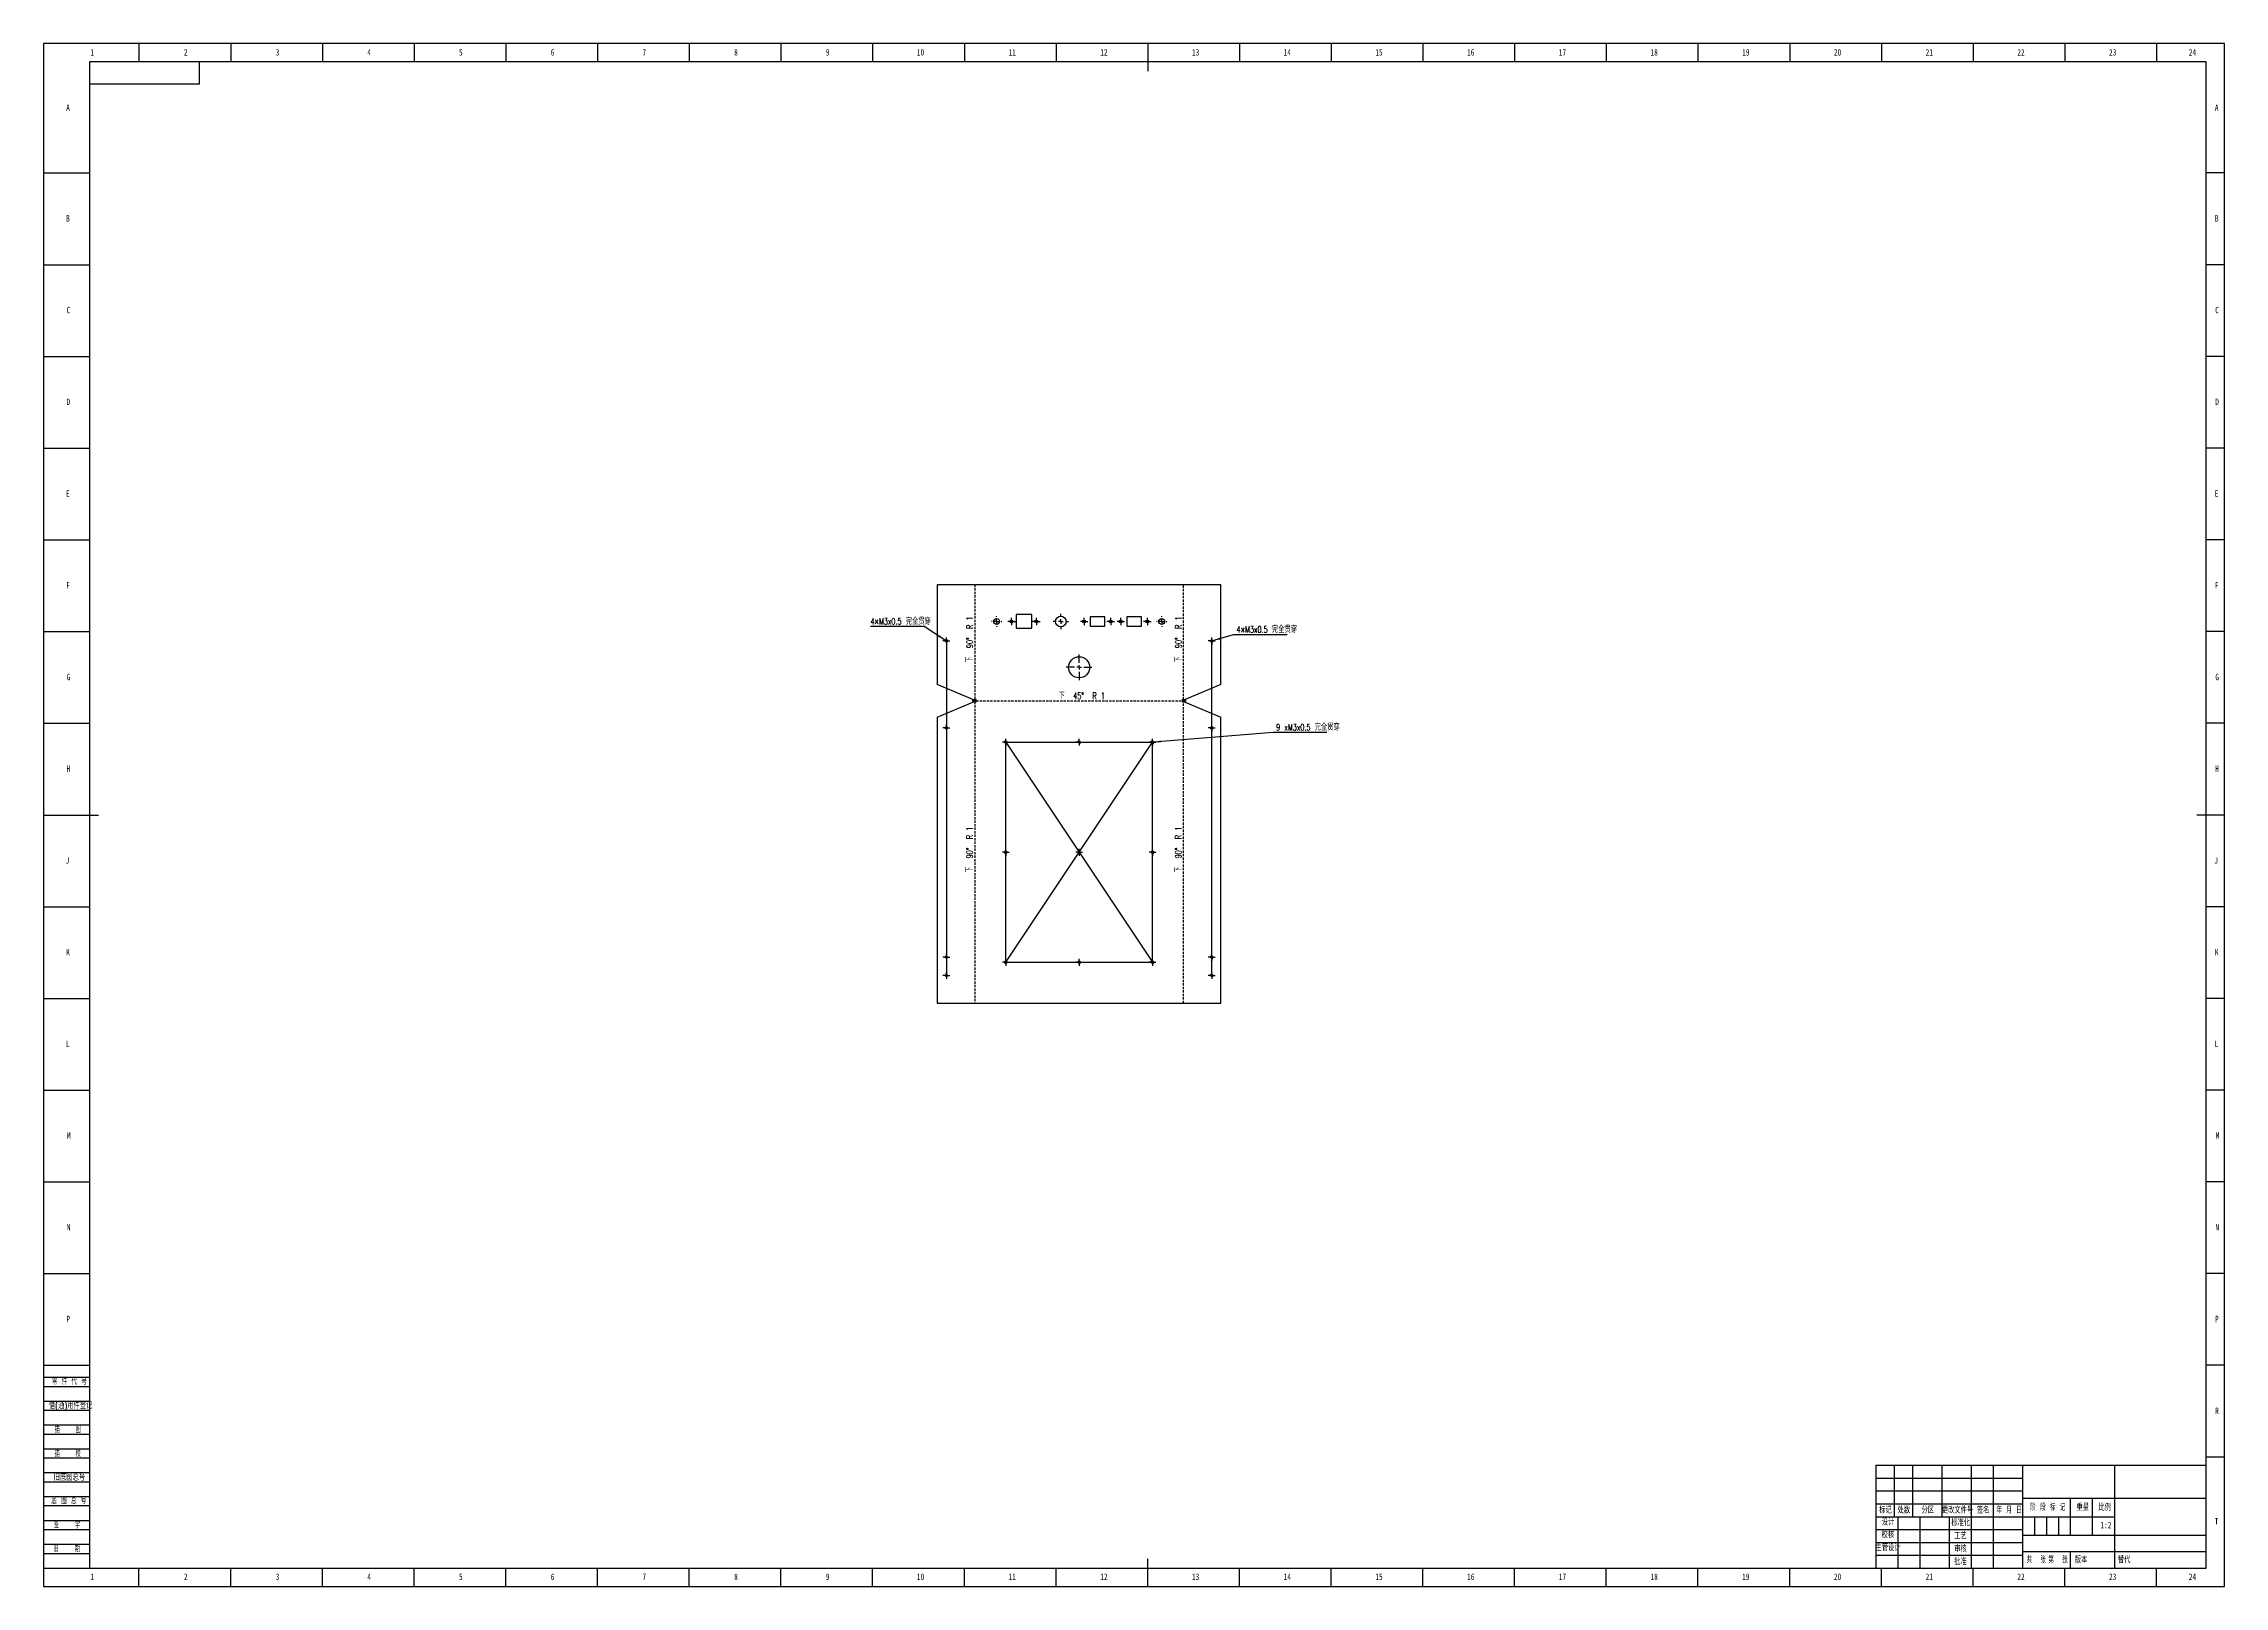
# Model space of a CAD drawing. Header units: millimetres. Extents: x 0 to 1189, y 0 to 841.
import ezdxf

# ---------------------------------------------------------------- set-up
doc = ezdxf.new("R2010")
doc.units = ezdxf.units.MM
doc.header["$PDSIZE"] = -1
doc.linetypes.add('HIDDEN', pattern=[1.905, 1.27, -0.635])
for name, color, linetype in [('10', 7, 'Continuous'), ('5', 7, 'Continuous'), ('9', 7, 'Continuous'), ('SLD-0', 7, 'Continuous')]:
    doc.layers.add(name, color=color, linetype=linetype)
doc.styles.add('SLDTEXTSTYLE0', font='TXT', dxfattribs={"width": 0.7, "bigfont": 'bigfont'})
doc.styles.add('SLDTEXTSTYLE1', font='TXT', dxfattribs={"width": 0.6, "bigfont": 'bigfont'})
doc.styles.add('SLDTEXTSTYLE2', font='TXT', dxfattribs={"width": 0.614286, "bigfont": 'bigfont'})
doc.styles.add('SLDTEXTSTYLE3', font='TXT', dxfattribs={"width": 0.62, "bigfont": 'bigfont'})
doc.styles.add('SLDTEXTSTYLE4', font='TXT', dxfattribs={"width": 0.566667, "bigfont": 'bigfont'})
doc.styles.add('SLDTEXTSTYLE5', font='TXT', dxfattribs={"width": 0.7})
doc.styles.add('SLDTEXTSTYLE6', font='TXT', dxfattribs={"width": 0.609091, "bigfont": 'bigfont'})

# ---------------------------------------------------------------- blocks, each defined once
blk = doc.blocks.new('SW_RADIAL_DIMENSION_0')
at = {"layer": '10', "color": 0}
for p, q in [((29.3, 0), (0, 0)), ((40.9, -7.6), (29.3, 0)), ((41.9, -8.3), (40.9, -7.6))]:
    blk.add_line(p, q, dxfattribs=at)
blk.add_solid([(40.9, -7.6), (37.8, -4.9), (37.2, -5.8)], dxfattribs=at)
at = {"layer": '10', "color": 0, "insert": (0, 4.5), "char_height": 3.5, "attachment_point": 1, "style": 'SLDTEXTSTYLE0'}
blk.add_mtext('4×M3x0.5 完全贯穿', dxfattribs=at)
blk = doc.blocks.new('SW_RADIAL_DIMENSION_1')
at = {"layer": '10', "color": 0}
for p, q in [((-12.9, -3.3), (-1.6, 0)), ((-1.6, 0), (27.7, 0)), ((-14.1, -3.7), (-12.9, -3.3))]:
    blk.add_line(p, q, dxfattribs=at)
blk.add_solid([(-12.9, -3.3), (-8.8, -2.7), (-9.1, -1.7)], dxfattribs=at)
at = {"layer": '10', "color": 0, "insert": (0, 4.5), "char_height": 3.5, "attachment_point": 1, "style": 'SLDTEXTSTYLE0'}
blk.add_mtext('4×M3x0.5 完全贯穿', dxfattribs=at)
blk = doc.blocks.new('SW_RADIAL_DIMENSION_2')
at = {"layer": '10', "color": 0}
for p, q in [((-66.8, -5.3), (-1.6, 0)), ((-1.6, 0), (27.7, 0)), ((-68.1, -5.4), (-66.8, -5.3))]:
    blk.add_line(p, q, dxfattribs=at)
blk.add_solid([(-66.8, -5.3), (-62.7, -5.5), (-62.8, -4.5)], dxfattribs=at)
at = {"layer": '10', "color": 0, "insert": (0, 4.5), "char_height": 3.5, "attachment_point": 1, "style": 'SLDTEXTSTYLE0'}
blk.add_mtext('9 xM3x0.5 完全贯穿', dxfattribs=at)
blk = doc.blocks.new('SW_CENTERMARKSYMBOL_0')
at = {"layer": '10', "color": 0}
for p, q in [((-1.25, 0), (-2.05, 0)), ((0, 0), (-1.25, 0)), ((0, 1.25), (0, 2.05)), ((0, 0), (0, 1.25)), ((0, 0), (0, -1.25)), ((0, 0), (1.25, 0)), ((1.25, 0), (2.05, 0)), ((0, -1.25), (0, -2.05))]:
    blk.add_line(p, q, dxfattribs=at)
blk = doc.blocks.new('SW_CENTERMARKSYMBOL_1')
at = {"layer": '10', "color": 0}
for p, q in [((-1.25, 0), (-2.05, 0)), ((0, 0), (-1.25, 0)), ((0, 1.25), (0, 2.05)), ((0, 0), (0, 1.25)), ((0, 0), (0, -1.25)), ((0, 0), (1.25, 0)), ((1.25, 0), (2.05, 0)), ((0, -1.25), (0, -2.05))]:
    blk.add_line(p, q, dxfattribs=at)
blk = doc.blocks.new('SW_CENTERMARKSYMBOL_2')
at = {"layer": '10', "color": 0}
for p, q in [((-2.5, 0), (-2.85, 0)), ((0, 0), (-1.25, 0)), ((0, 2.5), (0, 2.85)), ((0, 0), (0, 1.25)), ((0, 0), (0, -1.25)), ((0, 0), (1.25, 0)), ((2.5, 0), (2.85, 0)), ((0, -2.5), (0, -2.85))]:
    blk.add_line(p, q, dxfattribs=at)
blk = doc.blocks.new('SW_CENTERMARKSYMBOL_3')
at = {"layer": '10', "color": 0}
for p, q in [((-1.25, 0), (-2.05, 0)), ((0, 0), (-1.25, 0)), ((0, 1.25), (0, 2.05)), ((0, 0), (0, 1.25)), ((0, 0), (0, -1.25)), ((0, 0), (1.25, 0)), ((1.25, 0), (2.05, 0)), ((0, -1.25), (0, -2.05))]:
    blk.add_line(p, q, dxfattribs=at)
blk = doc.blocks.new('SW_CENTERMARKSYMBOL_4')
at = {"layer": '10', "color": 0}
for p, q in [((-1.25, 0), (-2.05, 0)), ((0, 0), (-1.25, 0)), ((0, 1.25), (0, 2.05)), ((0, 0), (0, 1.25)), ((0, 0), (0, -1.25)), ((0, 0), (1.25, 0)), ((1.25, 0), (2.05, 0)), ((0, -1.25), (0, -2.05))]:
    blk.add_line(p, q, dxfattribs=at)
blk = doc.blocks.new('SW_CENTERMARKSYMBOL_5')
at = {"layer": '10', "color": 0}
for p, q in [((-2.5, 0), (-4.125, 0)), ((0, 0), (-1.25, 0)), ((0, 2.5), (0, 4.125)), ((0, 0), (0, 1.25)), ((0, 0), (0, -1.25)), ((0, 0), (1.25, 0)), ((2.5, 0), (4.125, 0)), ((0, -2.5), (0, -4.125))]:
    blk.add_line(p, q, dxfattribs=at)
blk = doc.blocks.new('SW_CENTERMARKSYMBOL_6')
at = {"layer": '10', "color": 0}
for p, q in [((-2.5, 0), (-7, 0)), ((0, 0), (-1.25, 0)), ((0, 2.5), (0, 7)), ((0, 0), (0, 1.25)), ((0, 0), (0, -1.25)), ((0, 0), (1.25, 0)), ((2.5, 0), (7, 0)), ((0, -2.5), (0, -7))]:
    blk.add_line(p, q, dxfattribs=at)
blk = doc.blocks.new('SW_CENTERMARKSYMBOL_7')
at = {"layer": '10', "color": 0}
for p, q in [((-1.25, 0), (-2.05, 0)), ((0, 0), (-1.25, 0)), ((0, 1.25), (0, 2.05)), ((0, 0), (0, 1.25)), ((0, 0), (0, -1.25)), ((0, 0), (1.25, 0)), ((1.25, 0), (2.05, 0)), ((0, -1.25), (0, -2.05))]:
    blk.add_line(p, q, dxfattribs=at)
blk = doc.blocks.new('SW_CENTERMARKSYMBOL_8')
at = {"layer": '10', "color": 0}
for p, q in [((-1.25, 0), (-2.05, 0)), ((0, 0), (-1.25, 0)), ((0, 1.25), (0, 2.05)), ((0, 0), (0, 1.25)), ((0, 0), (0, -1.25)), ((0, 0), (1.25, 0)), ((1.25, 0), (2.05, 0)), ((0, -1.25), (0, -2.05))]:
    blk.add_line(p, q, dxfattribs=at)
blk = doc.blocks.new('SW_CENTERMARKSYMBOL_9')
at = {"layer": '10', "color": 0}
for p, q in [((-2.5, 0), (-2.85, 0)), ((0, 0), (-1.25, 0)), ((0, 2.5), (0, 2.85)), ((0, 0), (0, 1.25)), ((0, 0), (0, -1.25)), ((0, 0), (1.25, 0)), ((2.5, 0), (2.85, 0)), ((0, -2.5), (0, -2.85))]:
    blk.add_line(p, q, dxfattribs=at)
blk = doc.blocks.new('SW_CENTERMARKSYMBOL_10')
at = {"layer": '10', "color": 0}
for p, q in [((-1.25, 0), (-1.875, 0)), ((0, 0), (-1.25, 0)), ((0, 1.25), (0, 1.875)), ((0, 0), (0, 1.25)), ((0, 0), (0, -1.25)), ((0, 0), (1.25, 0)), ((1.25, 0), (1.875, 0)), ((0, -1.25), (0, -1.875))]:
    blk.add_line(p, q, dxfattribs=at)
blk = doc.blocks.new('SW_CENTERMARKSYMBOL_11')
at = {"layer": '10', "color": 0}
for p, q in [((-1.25, 0), (-1.875, 0)), ((0, 0), (-1.25, 0)), ((0, 1.25), (0, 1.875)), ((0, 0), (0, 1.25)), ((0, 0), (0, -1.25)), ((0, 0), (1.25, 0)), ((1.25, 0), (1.875, 0)), ((0, -1.25), (0, -1.875))]:
    blk.add_line(p, q, dxfattribs=at)
blk = doc.blocks.new('SW_CENTERMARKSYMBOL_12')
at = {"layer": '10', "color": 0}
for p, q in [((-1.25, 0), (-1.875, 0)), ((0, 0), (-1.25, 0)), ((0, 1.25), (0, 1.875)), ((0, 0), (0, 1.25)), ((0, 0), (0, -1.25)), ((0, 0), (1.25, 0)), ((1.25, 0), (1.875, 0)), ((0, -1.25), (0, -1.875))]:
    blk.add_line(p, q, dxfattribs=at)
blk = doc.blocks.new('SW_CENTERMARKSYMBOL_13')
at = {"layer": '10', "color": 0}
for p, q in [((-1.25, 0), (-1.875, 0)), ((0, 0), (-1.25, 0)), ((0, 1.25), (0, 1.875)), ((0, 0), (0, 1.25)), ((0, 0), (0, -1.25)), ((0, 0), (1.25, 0)), ((1.25, 0), (1.875, 0)), ((0, -1.25), (0, -1.875))]:
    blk.add_line(p, q, dxfattribs=at)
blk = doc.blocks.new('SW_CENTERMARKSYMBOL_14')
at = {"layer": '10', "color": 0}
for p, q in [((-1.25, 0), (-1.875, 0)), ((0, 0), (-1.25, 0)), ((0, 1.25), (0, 1.875)), ((0, 0), (0, 1.25)), ((0, 0), (0, -1.25)), ((0, 0), (1.25, 0)), ((1.25, 0), (1.875, 0)), ((0, -1.25), (0, -1.875))]:
    blk.add_line(p, q, dxfattribs=at)
blk = doc.blocks.new('SW_CENTERMARKSYMBOL_15')
at = {"layer": '10', "color": 0}
for p, q in [((-1.25, 0), (-1.875, 0)), ((0, 0), (-1.25, 0)), ((0, 1.25), (0, 1.875)), ((0, 0), (0, 1.25)), ((0, 0), (0, -1.25)), ((0, 0), (1.25, 0)), ((1.25, 0), (1.875, 0)), ((0, -1.25), (0, -1.875))]:
    blk.add_line(p, q, dxfattribs=at)
blk = doc.blocks.new('SW_CENTERMARKSYMBOL_16')
at = {"layer": '10', "color": 0}
for p, q in [((-1.25, 0), (-1.875, 0)), ((0, 0), (-1.25, 0)), ((0, 1.25), (0, 1.875)), ((0, 0), (0, 1.25)), ((0, 0), (0, -1.25)), ((0, 0), (1.25, 0)), ((1.25, 0), (1.875, 0)), ((0, -1.25), (0, -1.875))]:
    blk.add_line(p, q, dxfattribs=at)
blk = doc.blocks.new('SW_CENTERMARKSYMBOL_17')
at = {"layer": '10', "color": 0}
for p, q in [((-1.25, 0), (-1.875, 0)), ((0, 0), (-1.25, 0)), ((0, 1.25), (0, 1.875)), ((0, 0), (0, 1.25)), ((0, 0), (0, -1.25)), ((0, 0), (1.25, 0)), ((1.25, 0), (1.875, 0)), ((0, -1.25), (0, -1.875))]:
    blk.add_line(p, q, dxfattribs=at)
blk = doc.blocks.new('SW_CENTERMARKSYMBOL_18')
at = {"layer": '10', "color": 0}
for p, q in [((-1.25, 0), (-1.875, 0)), ((0, 0), (-1.25, 0)), ((0, 1.25), (0, 1.875)), ((0, 0), (0, 1.25)), ((0, 0), (0, -1.25)), ((0, 0), (1.25, 0)), ((1.25, 0), (1.875, 0)), ((0, -1.25), (0, -1.875))]:
    blk.add_line(p, q, dxfattribs=at)
blk = doc.blocks.new('SW_CENTERMARKSYMBOL_19')
at = {"layer": '10', "color": 0}
for p, q in [((-1.25, 0), (-1.875, 0)), ((0, 0), (-1.25, 0)), ((0, 1.25), (0, 1.875)), ((0, 0), (0, 1.25)), ((0, 0), (0, -1.25)), ((0, 0), (1.25, 0)), ((1.25, 0), (1.875, 0)), ((0, -1.25), (0, -1.875))]:
    blk.add_line(p, q, dxfattribs=at)
blk = doc.blocks.new('SW_CENTERMARKSYMBOL_20')
at = {"layer": '10', "color": 0}
for p, q in [((-1.25, 0), (-1.875, 0)), ((0, 0), (-1.25, 0)), ((0, 1.25), (0, 1.875)), ((0, 0), (0, 1.25)), ((0, 0), (0, -1.25)), ((0, 0), (1.25, 0)), ((1.25, 0), (1.875, 0)), ((0, -1.25), (0, -1.875))]:
    blk.add_line(p, q, dxfattribs=at)
blk = doc.blocks.new('SW_CENTERMARKSYMBOL_21')
at = {"layer": '10', "color": 0}
for p, q in [((-1.25, 0), (-1.875, 0)), ((0, 0), (-1.25, 0)), ((0, 1.25), (0, 1.875)), ((0, 0), (0, 1.25)), ((0, 0), (0, -1.25)), ((0, 0), (1.25, 0)), ((1.25, 0), (1.875, 0)), ((0, -1.25), (0, -1.875))]:
    blk.add_line(p, q, dxfattribs=at)
blk = doc.blocks.new('SW_CENTERMARKSYMBOL_22')
at = {"layer": '10', "color": 0}
for p, q in [((-1.25, 0), (-1.875, 0)), ((0, 0), (-1.25, 0)), ((0, 1.25), (0, 1.875)), ((0, 0), (0, 1.25)), ((0, 0), (0, -1.25)), ((0, 0), (1.25, 0)), ((1.25, 0), (1.875, 0)), ((0, -1.25), (0, -1.875))]:
    blk.add_line(p, q, dxfattribs=at)
blk = doc.blocks.new('SW_CENTERMARKSYMBOL_23')
at = {"layer": '10', "color": 0}
for p, q in [((-1.25, 0), (-1.875, 0)), ((0, 0), (-1.25, 0)), ((0, 1.25), (0, 1.875)), ((0, 0), (0, 1.25)), ((0, 0), (0, -1.25)), ((0, 0), (1.25, 0)), ((1.25, 0), (1.875, 0)), ((0, -1.25), (0, -1.875))]:
    blk.add_line(p, q, dxfattribs=at)
blk = doc.blocks.new('SW_CENTERMARKSYMBOL_24')
at = {"layer": '10', "color": 0}
for p, q in [((-1.25, 0), (-1.875, 0)), ((0, 0), (-1.25, 0)), ((0, 1.25), (0, 1.875)), ((0, 0), (0, 1.25)), ((0, 0), (0, -1.25)), ((0, 0), (1.25, 0)), ((1.25, 0), (1.875, 0)), ((0, -1.25), (0, -1.875))]:
    blk.add_line(p, q, dxfattribs=at)
blk = doc.blocks.new('SW_CENTERMARKSYMBOL_25')
at = {"layer": '10', "color": 0}
for p, q in [((-1.25, 0), (-1.875, 0)), ((0, 0), (-1.25, 0)), ((0, 1.25), (0, 1.875)), ((0, 0), (0, 1.25)), ((0, 0), (0, -1.25)), ((0, 0), (1.25, 0)), ((1.25, 0), (1.875, 0)), ((0, -1.25), (0, -1.875))]:
    blk.add_line(p, q, dxfattribs=at)
blk = doc.blocks.new('SW_CENTERMARKSYMBOL_26')
at = {"layer": '10', "color": 0}
for p, q in [((-1.25, 0), (-1.875, 0)), ((0, 0), (-1.25, 0)), ((0, 1.25), (0, 1.875)), ((0, 0), (0, 1.25)), ((0, 0), (0, -1.25)), ((0, 0), (1.25, 0)), ((1.25, 0), (1.875, 0)), ((0, -1.25), (0, -1.875))]:
    blk.add_line(p, q, dxfattribs=at)

msp = doc.modelspace()

# ---------------------------------------------------------------- linework, layer by layer
at = {"color": 7, "linetype": 'Continuous', "lineweight": 25}
for p, q in [((487.2, 546), (487.2, 491.6)), ((641.9, 546), (487.2, 546)), ((641.9, 491.6), (641.9, 546)), ((530.3, 529.8), (530.3, 522.3)), ((538.8, 529.8), (530.3, 529.8)), ((538.8, 522.3), (538.8, 529.8)), ((570.6, 528.5), (570.6, 523.5)), ((578.6, 528.5), (570.6, 528.5)), ((570.6, 523.5), (578.6, 523.5)), ((578.6, 523.5), (578.6, 528.5)), ((590.6, 528.5), (590.6, 523.5)), ((598.6, 528.5), (590.6, 528.5)), ((590.6, 523.5), (598.6, 523.5)), ((598.6, 523.5), (598.6, 528.5)), ((530.3, 522.3), (538.8, 522.3)), ((506.7, 483.5), (487.2, 491.6)), ((641.9, 491.6), (622.4, 483.5)), ((487.2, 473.9), (506.7, 482)), ((506.6, 482.3), (506.6, 483.2)), ((506.6, 483.2), (508.6, 483.2)), ((508.6, 482.3), (506.6, 482.3)), ((508.6, 483.2), (506.7, 483.5)), ((506.7, 482), (508.6, 482.3)), ((622.4, 483.5), (620.6, 483.2)), ((622.6, 483.2), (620.6, 483.2)), ((622.6, 482.3), (620.6, 482.3)), ((620.6, 482.3), (622.4, 482)), ((622.4, 482), (641.9, 473.9)), ((622.6, 483.2), (622.6, 482.3)), ((487.2, 473.9), (487.2, 318)), ((641.9, 318), (641.9, 473.9)), ((487.2, 318), (641.9, 318))]:
    msp.add_line(p, q, dxfattribs=at)
at = {"color": 7, "linetype": 'HIDDEN'}
for p, q in [((507.7, 546), (507.7, 483.4)), ((621.5, 483.4), (621.5, 546)), ((506.6, 482.8), (622.6, 482.8)), ((507.7, 482.2), (507.7, 318)), ((621.5, 318), (621.5, 482.2))]:
    msp.add_line(p, q, dxfattribs=at)
at = {"color": 7, "linetype": 'Continuous', "lineweight": 25}
for centre, radius in [((519.6, 526), 1.6), ((527.8, 526), 0.8), ((541.3, 526), 0.8), ((554.6, 526), 2.88), ((567.3, 526), 0.8), ((581.8, 526), 0.8), ((587.3, 526), 0.8), ((601.8, 526), 0.8), ((609.6, 526), 1.6), ((492.2, 515.4), 0.625), ((636.9, 515.4), 0.625), ((564.6, 501), 5.75), ((492.2, 468), 0.625), ((636.9, 468), 0.625), ((524.6, 460.2), 0.625), ((564.6, 460.2), 0.625), ((604.6, 460.2), 0.625), ((524.6, 400.2), 0.625), ((564.6, 400.2), 0.625), ((604.6, 400.2), 0.625), ((492.2, 343), 0.625), ((492.2, 333), 0.625), ((524.6, 340.2), 0.625), ((564.6, 340.2), 0.625), ((604.6, 340.2), 0.625), ((636.9, 343), 0.625), ((636.9, 333), 0.625)]:
    msp.add_circle(centre, radius, dxfattribs=at)
at = {"color": 7, "linetype": 'Continuous', "lineweight": 18}
for centre in [(492.2, 515.4), (636.9, 468), (524.6, 460.2), (564.6, 460.2), (604.6, 460.2), (524.6, 400.2), (564.6, 400.2), (604.6, 400.2), (524.6, 340.2), (564.6, 340.2), (604.6, 340.2), (636.9, 343), (636.9, 333)]:
    msp.add_arc(centre, 0.75, 255, 195, dxfattribs=at)
at = {"layer": '10'}
for p, q in [((492.2, 515.4), (492.2, 333)), ((636.9, 333), (636.9, 515.4)), ((524.6, 340.2), (524.6, 460.2)), ((524.6, 460.2), (604.6, 460.2)), ((524.6, 340.2), (604.6, 460.2)), ((524.6, 460.2), (604.6, 340.2)), ((604.6, 340.2), (604.6, 460.2)), ((524.6, 340.2), (604.6, 340.2))]:
    msp.add_line(p, q, dxfattribs=at)
msp.add_point((564.6, 400.2), dxfattribs=at)
at = {"layer": '5', "color": 7}
for p, q in [((1189, 841), (0, 841)), ((0, 841), (0, 0)), ((1189, 0), (1189, 841)), ((0, 114), (25, 114)), ((0, 109), (25, 109)), ((0, 101), (25, 101)), ((0, 96), (25, 96)), ((0, 88), (25, 88)), ((0, 83), (25, 83)), ((0, 75), (25, 75)), ((0, 70), (25, 70)), ((0, 62), (25, 62)), ((0, 57), (25, 57)), ((0, 49), (25, 49)), ((999, 59), (1079, 59)), ((999, 52), (1079, 52)), ((0, 44), (25, 44)), ((0, 36), (25, 36)), ((1085.5, 38), (1085.5, 28)), ((1092, 38), (1092, 28)), ((1098.5, 38), (1098.5, 28)), ((0, 31), (25, 31)), ((0, 23), (25, 23)), ((0, 18), (25, 18)), ((0, 0), (1189, 0))]:
    msp.add_line(p, q, dxfattribs=at)
at = {"layer": '5'}
for p, q in [((52, 841), (52, 831.1)), ((102, 841), (102, 831.1)), ((152, 841), (152, 831.1)), ((202, 841), (202, 831.1)), ((252, 841), (252, 831.1)), ((302, 841), (302, 831.1)), ((352, 841), (352, 831.1)), ((402, 841), (402, 831.1)), ((452, 841), (452, 831.1)), ((502, 841), (502, 831.1)), ((552, 841), (552, 831.1)), ((652, 841), (652, 831.1)), ((702, 841), (702, 831.1)), ((752, 841), (752, 831.1)), ((802, 841), (802, 831.1)), ((852, 841), (852, 831.1)), ((902, 841), (902, 831.1)), ((952, 841), (952, 831.1)), ((1002, 841), (1002, 831.1)), ((1052, 841), (1052, 831.1)), ((1102, 841), (1102, 831.1)), ((1152, 841), (1152, 831.1)), ((0, 770.5), (25, 770.5)), ((1189, 770.5), (1179, 770.5)), ((0, 720.5), (25, 720.5)), ((1189, 720.5), (1179, 720.5)), ((0, 670.5), (25, 670.5)), ((1189, 670.5), (1179, 670.5)), ((0, 620.5), (25, 620.5)), ((1189, 620.5), (1179, 620.5)), ((0, 570.5), (25, 570.5)), ((1189, 570.5), (1179, 570.5)), ((0, 520.5), (25, 520.5)), ((1189, 520.5), (1179, 520.5)), ((0, 470.5), (25, 470.5)), ((1189, 470.5), (1179, 470.5)), ((0, 370.5), (25, 370.5)), ((1189, 370.5), (1179, 370.5)), ((0, 320.5), (25, 320.5)), ((1189, 320.5), (1179, 320.5)), ((0, 270.5), (25, 270.5)), ((1189, 270.5), (1179, 270.5)), ((0, 220.5), (25, 220.5)), ((1189, 220.5), (1179, 220.5)), ((0, 170.5), (25, 170.5)), ((1189, 170.5), (1179, 170.5)), ((0, 120.5), (25, 120.5)), ((1189, 120.5), (1179, 120.5)), ((1189, 70.5), (1179, 70.5)), ((52, 0), (52, 10)), ((102, 0), (102, 10)), ((152, 0), (152, 10)), ((202, 0), (202, 10)), ((252, 0), (252, 10)), ((302, 0), (302, 10)), ((352, 0), (352, 10)), ((402, 0), (402, 10)), ((452, 0), (452, 10)), ((502, 0), (502, 10)), ((552, 0), (552, 10)), ((652, 0), (652, 10)), ((702, 0), (702, 10)), ((752, 0), (752, 10)), ((802, 0), (802, 10)), ((852, 0), (852, 10)), ((902, 0), (902, 10)), ((952, 0), (952, 10)), ((1002, 0), (1002, 10)), ((1052, 0), (1052, 10)), ((1102, 0), (1102, 10)), ((1152, 0), (1152, 10))]:
    msp.add_line(p, q, dxfattribs=at)
at = {"layer": '5', "lineweight": 25}
for p, q in [((602, 841), (602, 826)), ((0, 420.5), (30, 420.5)), ((1189, 420.5), (1174, 420.5)), ((602, 0), (602, 15)), ((1105, 19), (1105, 10))]:
    msp.add_line(p, q, dxfattribs=at)
at = {"layer": '5', "color": 7, "lineweight": 25}
for p, q in [((1179, 831.1), (25, 831.1)), ((25, 831.1), (25, 10)), ((85, 819), (85, 831)), ((1179, 10), (1179, 831.1)), ((25, 819), (85, 819)), ((999, 66), (1179, 66)), ((999, 66), (999, 10)), ((1009, 66), (1009, 38)), ((1019, 66), (1019, 38)), ((1035, 66), (1035, 38)), ((1051, 66), (1051, 10)), ((1063, 66), (1063, 10)), ((1079, 66), (1079, 10)), ((1129, 66), (1129, 38)), ((1079, 48), (1179, 48)), ((1105, 48), (1105, 28)), ((1117, 48), (1117, 28)), ((999, 45), (1079, 45)), ((999, 38), (1129, 38)), ((1011, 38), (1011, 10)), ((1023, 38), (1023, 10)), ((1039, 38), (1039, 10)), ((1129, 38), (1129, 10)), ((999, 31), (1079, 31)), ((999, 24), (1079, 24)), ((1079, 28), (1179, 28)), ((999, 17), (1079, 17)), ((1079, 19), (1179, 19)), ((0, 10), (1179, 10))]:
    msp.add_line(p, q, dxfattribs=at)

# ---------------------------------------------------------------- block references
at = {"layer": '10'}
for name, p in [('SW_RADIAL_DIMENSION_0', (450.8, 523.3)), ('SW_CENTERMARKSYMBOL_2', (519.6, 526)), ('SW_CENTERMARKSYMBOL_1', (527.8, 526)), ('SW_CENTERMARKSYMBOL_0', (541.3, 526)), ('SW_CENTERMARKSYMBOL_5', (554.6, 526)), ('SW_CENTERMARKSYMBOL_4', (567.3, 526)), ('SW_CENTERMARKSYMBOL_3', (581.8, 526)), ('SW_CENTERMARKSYMBOL_8', (587.3, 526)), ('SW_CENTERMARKSYMBOL_7', (601.8, 526)), ('SW_CENTERMARKSYMBOL_9', (609.6, 526)), ('SW_RADIAL_DIMENSION_1', (650.4, 518.9)), ('SW_CENTERMARKSYMBOL_11', (492.2, 515.4)), ('SW_CENTERMARKSYMBOL_10', (636.9, 515.4)), ('SW_CENTERMARKSYMBOL_6', (564.6, 501)), ('SW_CENTERMARKSYMBOL_12', (492.2, 468)), ('SW_RADIAL_DIMENSION_2', (672, 465.6)), ('SW_CENTERMARKSYMBOL_15', (636.9, 468)), ('SW_CENTERMARKSYMBOL_23', (524.6, 460.2)), ('SW_CENTERMARKSYMBOL_21', (564.6, 460.2)), ('SW_CENTERMARKSYMBOL_25', (604.6, 460.2)), ('SW_CENTERMARKSYMBOL_19', (524.6, 400.2)), ('SW_CENTERMARKSYMBOL_26', (564.6, 400.2)), ('SW_CENTERMARKSYMBOL_20', (604.6, 400.2)), ('SW_CENTERMARKSYMBOL_13', (492.2, 343)), ('SW_CENTERMARKSYMBOL_16', (636.9, 343)), ('SW_CENTERMARKSYMBOL_14', (492.2, 333)), ('SW_CENTERMARKSYMBOL_24', (524.6, 340.2)), ('SW_CENTERMARKSYMBOL_18', (564.6, 340.2)), ('SW_CENTERMARKSYMBOL_22', (604.6, 340.2)), ('SW_CENTERMARKSYMBOL_17', (636.9, 333))]:
    msp.add_blockref(name, p, dxfattribs=at)

# ---------------------------------------------------------------- texts
at = {"color": 7, "linetype": 'Continuous', "lineweight": 0, "char_height": 3.5, "attachment_point": 2, "rotation": 90, "style": 'SLDTEXTSTYLE6'}
for insert in [(503.2, 516.3), (617, 516.3), (503.1, 401.7), (616.9, 401.7)]:
    msp.add_mtext('下  90°  R 1', dxfattribs=dict(at, insert=insert))
at = {"color": 7, "linetype": 'Continuous', "lineweight": 0, "insert": (566.2, 487.2), "char_height": 3.5, "attachment_point": 2, "style": 'SLDTEXTSTYLE6'}
msp.add_mtext('下  45°  R 1', dxfattribs=at)
at = {"layer": '10', "char_height": 3.5, "attachment_point": 2}
for s, insert, style in [('1', (26.5, 838), 'SLDTEXTSTYLE5'), ('2', (77.5, 838), 'SLDTEXTSTYLE5'), ('3', (127.5, 838), 'SLDTEXTSTYLE5'), ('4', (177.5, 838), 'SLDTEXTSTYLE5'), ('5', (227.5, 838), 'SLDTEXTSTYLE5'), ('6', (277.5, 838), 'SLDTEXTSTYLE5'), ('7', (327.5, 838), 'SLDTEXTSTYLE5'), ('8', (377.5, 838), 'SLDTEXTSTYLE5'), ('9', (427.5, 838), 'SLDTEXTSTYLE5'), ('10', (478.1, 838), 'SLDTEXTSTYLE5'), ('11', (528.1, 838), 'SLDTEXTSTYLE5'), ('12', (578.1, 838), 'SLDTEXTSTYLE5'), ('13', (628.1, 838), 'SLDTEXTSTYLE5'), ('14', (678.1, 838), 'SLDTEXTSTYLE5'), ('15', (728.1, 838), 'SLDTEXTSTYLE5'), ('16', (778.1, 838), 'SLDTEXTSTYLE5'), ('17', (828.1, 838), 'SLDTEXTSTYLE5'), ('18', (878.1, 838), 'SLDTEXTSTYLE5'), ('19', (928.1, 838), 'SLDTEXTSTYLE5'), ('20', (978.1, 838), 'SLDTEXTSTYLE5'), ('21', (1028.1, 838), 'SLDTEXTSTYLE5'), ('22', (1078.1, 838), 'SLDTEXTSTYLE5'), ('23', (1128.1, 838), 'SLDTEXTSTYLE5'), ('24', (1171.6, 838), 'SLDTEXTSTYLE5'), ('A', (13.3, 807.8), 'SLDTEXTSTYLE5'), ('A', (1184.8, 807.8), 'SLDTEXTSTYLE5'), ('B', (13.3, 747.5), 'SLDTEXTSTYLE5'), ('B', (1184.8, 747.5), 'SLDTEXTSTYLE5'), ('C', (13.5, 697.5), 'SLDTEXTSTYLE5'), ('C', (1185, 697.5), 'SLDTEXTSTYLE5'), ('D', (13.5, 647.5), 'SLDTEXTSTYLE5'), ('D', (1185, 647.5), 'SLDTEXTSTYLE5'), ('E', (13.3, 597.5), 'SLDTEXTSTYLE5'), ('E', (1184.8, 597.5), 'SLDTEXTSTYLE5'), ('F', (13.3, 547.5), 'SLDTEXTSTYLE5'), ('F', (1184.8, 547.5), 'SLDTEXTSTYLE5'), ('G', (13.6, 497.5), 'SLDTEXTSTYLE5'), ('G', (1185.1, 497.5), 'SLDTEXTSTYLE5'), ('H', (13.5, 447.5), 'SLDTEXTSTYLE5'), ('H', (1185, 447.5), 'SLDTEXTSTYLE5'), ('J', (13, 397.5), 'SLDTEXTSTYLE5'), ('J', (1184.5, 397.5), 'SLDTEXTSTYLE5'), ('K', (13.3, 347.5), 'SLDTEXTSTYLE5'), ('K', (1184.8, 347.5), 'SLDTEXTSTYLE5'), ('L', (13.2, 297.5), 'SLDTEXTSTYLE5'), ('L', (1184.7, 297.5), 'SLDTEXTSTYLE5'), ('M', (13.7, 247.5), 'SLDTEXTSTYLE5'), ('M', (1185.2, 247.5), 'SLDTEXTSTYLE5'), ('N', (13.6, 197.5), 'SLDTEXTSTYLE5'), ('N', (1185.1, 197.5), 'SLDTEXTSTYLE5'), ('P', (13.4, 147.5), 'SLDTEXTSTYLE5'), ('P', (1184.9, 147.5), 'SLDTEXTSTYLE5'), ('R', (1185, 97.5), 'SLDTEXTSTYLE5'), ('T', (1184.7, 37.3), 'SLDTEXTSTYLE5'), ('校核', (1005.5, 29.9), 'SLDTEXTSTYLE0'), ('主管设计', (1005.6, 22.8), 'SLDTEXTSTYLE0'), ('1', (26.5, 7), 'SLDTEXTSTYLE5'), ('2', (77.5, 7), 'SLDTEXTSTYLE5'), ('3', (127.5, 7), 'SLDTEXTSTYLE5'), ('4', (177.5, 7), 'SLDTEXTSTYLE5'), ('5', (227.5, 7), 'SLDTEXTSTYLE5'), ('6', (277.5, 7), 'SLDTEXTSTYLE5'), ('7', (327.5, 7), 'SLDTEXTSTYLE5'), ('8', (377.5, 7), 'SLDTEXTSTYLE5'), ('9', (427.5, 7), 'SLDTEXTSTYLE5'), ('10', (478.1, 7), 'SLDTEXTSTYLE5'), ('11', (528.1, 7), 'SLDTEXTSTYLE5'), ('12', (578.1, 7), 'SLDTEXTSTYLE5'), ('13', (628.1, 7), 'SLDTEXTSTYLE5'), ('14', (678.1, 7), 'SLDTEXTSTYLE5'), ('15', (728.1, 7), 'SLDTEXTSTYLE5'), ('16', (778.1, 7), 'SLDTEXTSTYLE5'), ('17', (828.1, 7), 'SLDTEXTSTYLE5'), ('18', (878.1, 7), 'SLDTEXTSTYLE5'), ('19', (928.1, 7), 'SLDTEXTSTYLE5'), ('20', (978.1, 7), 'SLDTEXTSTYLE5'), ('21', (1028.1, 7), 'SLDTEXTSTYLE5'), ('22', (1078.1, 7), 'SLDTEXTSTYLE5'), ('23', (1128.1, 7), 'SLDTEXTSTYLE5'), ('24', (1171.6, 7), 'SLDTEXTSTYLE5')]:
    msp.add_mtext(s, dxfattribs=dict(at, insert=insert, style=style))
at = {"layer": '10', "color": 7, "insert": (1110.8, 16.2), "char_height": 3.5, "attachment_point": 2, "style": 'SLDTEXTSTYLE0'}
msp.add_mtext('版本', dxfattribs=at)
at = {"layer": '9', "color": 7, "char_height": 3.5}
for s, insert, attachment_point, style in [('零 件 代 号', (4.5, 113.4), 1, 'SLDTEXTSTYLE2'), ('借(通)用件登记', (2.9, 100.3), 1, 'SLDTEXTSTYLE0'), ('描    图', (13.1, 87.2), 2, 'SLDTEXTSTYLE4'), ('描    校', (13.1, 74.1), 2, 'SLDTEXTSTYLE4'), ('旧底图总号', (5.5, 61.2), 1, 'SLDTEXTSTYLE0'), ('底 图 总 号', (4.2, 48.4), 1, 'SLDTEXTSTYLE2'), ('标记', (1004.2, 43.3), 2, 'SLDTEXTSTYLE0'), ('设计', (1005.6, 36.8), 2, 'SLDTEXTSTYLE0'), ('处数', (1014.2, 43.3), 2, 'SLDTEXTSTYLE0'), ('分区', (1027.3, 43.3), 2, 'SLDTEXTSTYLE0'), ('更改文件号', (1043.5, 43.3), 2, 'SLDTEXTSTYLE0'), ('标准化', (1045.2, 36.4), 2, 'SLDTEXTSTYLE0'), ('签名', (1057.5, 43.3), 2, 'SLDTEXTSTYLE0'), ('年 月 日', (1071.6, 43.3), 2, 'SLDTEXTSTYLE3'), ('阶 段 标 记', (1092.7, 44.8), 2, 'SLDTEXTSTYLE2'), ('重量', (1111.8, 44.8), 2, 'SLDTEXTSTYLE0'), ('比例', (1123.7, 44.8), 2, 'SLDTEXTSTYLE0'), ('签    字', (12.7, 35.2), 2, 'SLDTEXTSTYLE4'), ('工艺', (1045.1, 29.2), 2, 'SLDTEXTSTYLE0'), ('日    期', (12.7, 22.2), 2, 'SLDTEXTSTYLE4'), ('批准', (1045.1, 15.2), 2, 'SLDTEXTSTYLE0'), ('审核', (1045.1, 22.2), 2, 'SLDTEXTSTYLE0'), ('共  张', (1086.4, 16.2), 2, 'SLDTEXTSTYLE1'), ('第  张', (1098.3, 16.2), 2, 'SLDTEXTSTYLE1')]:
    msp.add_mtext(s, dxfattribs=dict(at, insert=insert, attachment_point=attachment_point, style=style))
at = {"layer": 'SLD-0', "char_height": 3.5}
for s, insert, attachment_point, style in [('1:2', (1124.4, 35.2), 2, 'SLDTEXTSTYLE5'), ('替代', (1130.9, 16.2), 1, 'SLDTEXTSTYLE0')]:
    msp.add_mtext(s, dxfattribs=dict(at, insert=insert, attachment_point=attachment_point, style=style))

doc.saveas('drawing.dxf')
